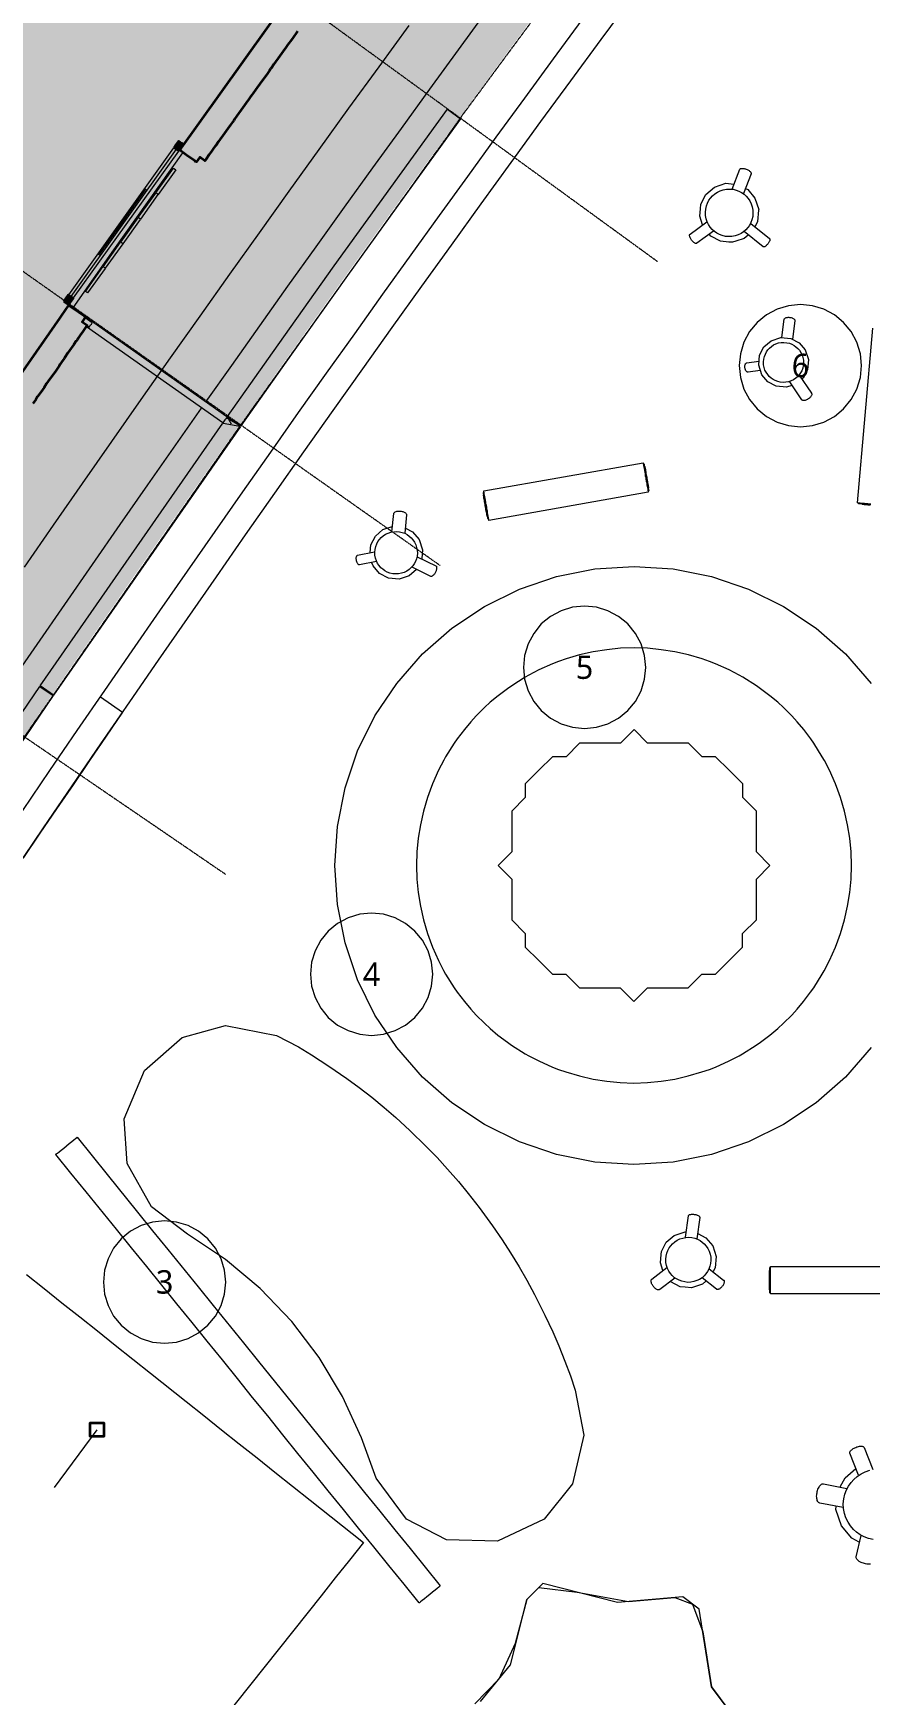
# Model space of a CAD drawing. Header units: millimetres. Extents: x -100577 to 287200, y -212120 to 238461.
# Drawn here: x 53073 to 59227, y 3505 to 15725 of the extents above; entities that cross this region are included whole.
import ezdxf

# ---------------------------------------------------------------- set-up
doc = ezdxf.new("R2010")
doc.units = ezdxf.units.MM
doc.linetypes.add('DASHDOT', pattern=[3.556, 2.54, -0.508, 0, -0.508])
doc.linetypes.add('PHANTOM', pattern=[6.35, 3.175, -0.635, 0.635, -0.635, 0.635, -0.635])
for name, color, linetype, lineweight in [('01_切断（構造・壁）', 7, 'Continuous', 35), ('03_切断（ガラス）', 5, 'Continuous', 13), ('04_切断（機械室などの塊）', 7, 'Continuous', 35), ('06_部屋の色', 8, 'Continuous', 0), ('10_見えがかり', 7, 'Continuous', 13), ('11_見えがかり（家具）', 8, 'Continuous', 9), ('20_上部（屋根の外形・梁）', 8, 'PHANTOM', 9), ('30_敷地・外構', 8, 'Continuous', 9), ('40_通り芯', 1, 'DASHDOT', 9), ('41_通り芯の符号', 1, 'Continuous', 13), ('50_寸法', 3, 'Continuous', 9)]:
    doc.layers.add(name, color=color, linetype=linetype, lineweight=lineweight)
doc.styles.add('JP', font='NotoSansCJKjp-Regular.otf')

msp = doc.modelspace()

# ---------------------------------------------------------------- hatches: boundary and pattern name
at = {"layer": '01_切断（構造・壁）'}
for points in [[(55077, 15926), (55077, 15926), (55077, 15926), (55077, 15926), (55089, 15917), (55089, 15917), (55089, 15917), (55064, 15882), (55086, 15865), (55101, 15855), (55101, 15855), (55101, 15855), (55094, 15846), (55067, 15809), (55048, 15782), (55033, 15760), (55033, 15760), (55026, 15751), (55024, 15748), (55019, 15741), (55018, 15740), (54980, 15687), (54963, 15663), (54956, 15654), (54947, 15641), (54947, 15641), (54932, 15619), (54912, 15592), (54888, 15559), (54844, 15497), (54825, 15471), (54820, 15464), (54811, 15451), (54811, 15451), (54796, 15429), (54776, 15402), (54752, 15369), (54708, 15308), (54692, 15285), (54684, 15274), (54675, 15261), (54675, 15261), (54660, 15240), (54640, 15213), (54616, 15179), (54572, 15118), (54555, 15093), (54548, 15084), (54539, 15071), (54539, 15071), (54524, 15050), (54504, 15023), (54480, 14989), (54436, 14928), (54418, 14902), (54412, 14894), (54403, 14882), (54403, 14882), (54388, 14860), (54368, 14833), (54345, 14799), (54335, 14787), (54299, 14813), (54274, 14778), (54267, 14782), (54263, 14785), (54261, 14786), (54261, 14786), (54261, 14786), (54261, 14786), (54202, 14829), (54152, 14865), (54604, 15496), (54831, 15814), (54901, 15911), (54967, 16004), (55012, 15972), (55037, 15954), (55077, 15926), (55077, 15926)], [(54109, 14883), (54122, 14901), (54144, 14932), (54165, 14917), (54177, 14909), (54155, 14878), (54142, 14860), (54121, 14874)], [(53454, 13642), (53458, 13639), (53458, 13639), (53458, 13639), (53434, 13603), (53471, 13578), (53464, 13568), (53438, 13531), (53419, 13504), (53404, 13482), (53404, 13482), (53398, 13472), (53391, 13463), (53391, 13463), (53390, 13462), (53372, 13435), (53360, 13418), (53353, 13408), (53329, 13374), (53305, 13339), (53303, 13336), (53286, 13312), (53271, 13290), (53271, 13290), (53263, 13278), (53254, 13265), (53254, 13265), (53239, 13243), (53220, 13216), (53196, 13182), (53172, 13148), (53153, 13120), (53130, 13086), (53106, 13052), (53092, 13032), (53087, 13024), (53071, 13002), (53071, 13002), (53063, 12991), (53054, 12978), (53054, 12978), (53039, 12956), (53020, 12928), (52997, 12895), (52973, 12860), (52970, 12857), (52954, 12833), (52938, 12811), (52938, 12811), (52930, 12799), (52921, 12786), (52921, 12786), (52906, 12764), (52887, 12737), (52872, 12715), (52872, 12715), (52870, 12712), (52864, 12703), (52839, 12668), (52820, 12641), (52797, 12607), (52773, 12572), (52758, 12550), (52754, 12545), (52739, 12523), (52739, 12523), (52730, 12511), (52722, 12498), (52722, 12498), (52722, 12498), (52685, 12524), (52660, 12488), (52653, 12493), (52648, 12497), (52648, 12497), (52648, 12497), (52648, 12497), (52587, 12539), (52537, 12574), (52980, 13212), (53271, 13632), (53281, 13646), (53336, 13725), (53336, 13725), (53336, 13725), (53346, 13718), (53406, 13676), (53446, 13648)], [(53299, 13752), (53312, 13770), (53334, 13800), (53355, 13786), (53367, 13777), (53345, 13746), (53332, 13728), (53311, 13743)]]:
    msp.add_hatch(color=7, dxfattribs=at).paths.add_polyline_path(points)
at = {"layer": '06_部屋の色', "true_color": 0xd8ccb8}
msp.add_hatch(color=8, dxfattribs=at).paths.add_polyline_path([(53146, 13394), (53666, 14132), (54190, 14867), (54717, 15599), (55247, 16329), (55781, 17057), (56319, 17782), (56860, 18504), (57404, 19224), (57952, 19941), (58503, 20656), (59057, 21368), (59615, 22078), (60176, 22785), (60740, 23489), (61308, 24190), (61879, 24889), (62453, 25585), (63031, 26279), (63612, 26970), (64196, 27658), (64783, 28343), (65374, 29025), (65968, 29705), (66565, 30382), (67165, 31056), (67768, 31727), (68374, 32395), (68984, 33061), (69597, 33723), (70213, 34383), (70832, 35040), (71454, 35694), (72079, 36345), (72707, 36993), (73338, 37638), (73972, 38280), (74610, 38919), (75250, 39555), (75893, 40188), (76540, 40818), (77189, 41444), (77841, 42068), (78496, 42689), (79154, 43307), (79815, 43921), (80479, 44533), (81145, 45141), (82154, 44030), (81492, 43427), (80834, 42820), (80178, 42211), (79525, 41598), (78875, 40982), (78228, 40363), (77584, 39741), (76943, 39116), (76305, 38488), (75669, 37857), (75037, 37223), (74408, 36586), (73782, 35946), (73158, 35303), (72538, 34657), (71921, 34008), (71307, 33357), (70696, 32702), (70088, 32045), (69483, 31385), (68881, 30722), (68283, 30056), (67687, 29387), (67095, 28715), (66506, 28041), (65920, 27364), (65337, 26684), (64758, 26001), (64181, 25316), (63608, 24628), (63038, 23937), (62472, 23244), (61909, 22548), (61349, 21849), (60792, 21148), (60239, 20444), (59689, 19738), (59142, 19028), (58598, 18317), (58058, 17602), (57522, 16886), (56989, 16166), (56459, 15445), (55932, 14720), (55409, 13993), (54890, 13264), (54373, 12533), (53861, 11798), (53352, 11062), (52846, 10323), (52343, 9582), (51845, 8838), (51349, 8092), (50858, 7344), (50369, 6593), (49885, 5840), (49404, 5085), (48926, 4328), (48452, 3568), (47178, 4359), (47655, 5125), (48137, 5888), (48622, 6649), (49110, 7408), (49602, 8165), (50098, 8919), (50597, 9671), (51100, 10420), (51606, 11167), (52116, 11912), (52629, 12654)])
at = {"layer": '06_部屋の色', "true_color": 0xe9dfcf}
for points in [[(53364, 13705), (53335, 13726), (42167, 21598), (43915, 24040), (54967, 16005), (54151, 14865), (54180, 14845)], [(52565, 12554), (51766, 11403), (40455, 19131), (42167, 21598), (53335, 13726), (52536, 12574)], [(53364, 13705), (53335, 13726), (52138, 14570), (53782, 16866), (54967, 16005), (54151, 14865), (54180, 14845)], [(52565, 12554), (51766, 11403), (50528, 12249), (52138, 14570), (53335, 13726), (52536, 12574)]]:
    msp.add_hatch(color=8, dxfattribs=at).paths.add_polyline_path(points)

# ---------------------------------------------------------------- linework, layer by layer
at = {"layer": '01_切断（構造・壁）'}
for points in [[(55018, 15740), (54980, 15687), (54963, 15663), (54956, 15654), (54947, 15641), (54947, 15641), (54932, 15619), (54912, 15592), (54888, 15559), (54844, 15497), (54825, 15471), (54820, 15464), (54811, 15451), (54811, 15451), (54796, 15429), (54776, 15402), (54752, 15369), (54708, 15308), (54692, 15285), (54684, 15274), (54675, 15261), (54675, 15261), (54660, 15240), (54640, 15213), (54616, 15179), (54572, 15118), (54555, 15093), (54548, 15084), (54539, 15071), (54539, 15071), (54524, 15050), (54504, 15023), (54480, 14989), (54436, 14928), (54418, 14902), (54412, 14894), (54403, 14882), (54403, 14882), (54388, 14860), (54368, 14833), (54345, 14799), (54335, 14787), (54299, 14813), (54274, 14778), (54267, 14782), (54263, 14785), (54261, 14786), (54261, 14786), (54261, 14786), (54261, 14786), (54202, 14829), (54152, 14865), (54604, 15496), (54831, 15814)], [(54109, 14883), (54122, 14901), (54144, 14932), (54165, 14917), (54177, 14909), (54155, 14878), (54142, 14860), (54121, 14874), (54109, 14883)], [(52980, 13212), (53271, 13632), (53281, 13646), (53336, 13725), (53336, 13725), (53336, 13725), (53346, 13718), (53406, 13676), (53446, 13648), (53454, 13642)], [(53299, 13752), (53312, 13770), (53334, 13800), (53355, 13786), (53367, 13777), (53345, 13746), (53332, 13728), (53311, 13743), (53299, 13752)], [(53454, 13642), (53458, 13639), (53458, 13639), (53458, 13639), (53434, 13603), (53471, 13578), (53464, 13568), (53438, 13531), (53419, 13504), (53404, 13482), (53404, 13482), (53398, 13472), (53391, 13463), (53391, 13463), (53390, 13462), (53372, 13435), (53360, 13418), (53353, 13408), (53329, 13374), (53305, 13339), (53303, 13336), (53286, 13312), (53271, 13290), (53271, 13290), (53263, 13278), (53254, 13265), (53254, 13265), (53239, 13243), (53220, 13216), (53196, 13182), (53172, 13148), (53153, 13120), (53130, 13086), (53106, 13052), (53092, 13032), (53087, 13024), (53071, 13002)]]:
    msp.add_lwpolyline(points, dxfattribs=at)
at = {"layer": '03_切断（ガラス）'}
for points in [[(54125, 14871), (53351, 13789)], [(53556, 14092), (53730, 14336), (53903, 14581)]]:
    msp.add_lwpolyline(points, dxfattribs=at)
at = {"layer": '04_切断（機械室などの塊）'}
msp.add_lwpolyline([(53592, 5503), (53592, 5496), (53592, 5495), (53592, 5488), (53592, 5486), (53592, 5479), (53592, 5478), (53592, 5471), (53592, 5470), (53592, 5463), (53592, 5461), (53592, 5454), (53592, 5453), (53592, 5446), (53592, 5445), (53592, 5438), (53592, 5436), (53592, 5429), (53592, 5428), (53592, 5421), (53592, 5420), (53592, 5413), (53592, 5411), (53592, 5404), (53591, 5404), (53584, 5404), (53583, 5404), (53576, 5404), (53574, 5404), (53567, 5404), (53566, 5404), (53559, 5404), (53558, 5404), (53551, 5404), (53549, 5404), (53542, 5404), (53541, 5404), (53534, 5404), (53533, 5404), (53526, 5404), (53524, 5404), (53517, 5404), (53516, 5404), (53509, 5404), (53508, 5404), (53501, 5404), (53499, 5404), (53492, 5404), (53492, 5405), (53492, 5413), (53492, 5414), (53492, 5421), (53492, 5422), (53492, 5429), (53492, 5430), (53492, 5438), (53492, 5439), (53492, 5446), (53492, 5447), (53492, 5454), (53492, 5455), (53492, 5463), (53492, 5464), (53492, 5471), (53492, 5472), (53492, 5479), (53492, 5480), (53492, 5488), (53492, 5489), (53492, 5496), (53492, 5497), (53492, 5504), (53493, 5504), (53501, 5504), (53502, 5504), (53509, 5504), (53510, 5504), (53517, 5504), (53518, 5504), (53526, 5504), (53527, 5504), (53534, 5504), (53535, 5504), (53542, 5504), (53543, 5504), (53551, 5504), (53552, 5504), (53559, 5504), (53560, 5504), (53567, 5504), (53568, 5504), (53576, 5504), (53577, 5504), (53584, 5504), (53585, 5504), (53592, 5504), (53592, 5503)], dxfattribs=at)
at = {"layer": '10_見えがかり'}
for points in [[(54346, 13016), (54534, 13281), (54740, 13573), (54947, 13864), (55155, 14155), (55363, 14445), (55572, 14735), (55782, 15024), (55992, 15313), (56202, 15602), (56413, 15891), (56625, 16179), (56837, 16466)], [(57108, 15823), (56897, 15536), (56687, 15248), (56477, 14961), (56268, 14672), (56059, 14384), (55851, 14095), (55643, 13805), (55436, 13515), (55229, 13225), (55023, 12935), (54818, 12644), (54613, 12352), (54409, 12061), (54205, 11769), (54002, 11476), (53799, 11183), (53597, 10890), (53395, 10596), (53194, 10302), (52994, 10008)], [(53335, 13802), (54108, 14881)], [(53366, 13706), (53666, 14132), (54175, 14846)], [(54141, 14858), (53368, 13779)], [(53976, 14551), (54106, 14732), (54122, 14720), (53992, 14539), (53976, 14551)], [(58214, 14579), (58271, 14724), (58272, 14726), (58274, 14727), (58276, 14729)], [(58276, 14729), (58280, 14730), (58284, 14731), (58288, 14731), (58293, 14731), (58298, 14731), (58304, 14730), (58309, 14728), (58314, 14727), (58319, 14725), (58324, 14723), (58329, 14720), (58334, 14718), (58339, 14715), (58343, 14711), (58347, 14708), (58350, 14705), (58352, 14702), (58353, 14698), (58354, 14696), (58354, 14693), (58354, 14691), (58297, 14547)], [(53846, 14370), (53975, 14549)], [(58044, 14496), (58056, 14513), (58070, 14529), (58087, 14543), (58106, 14556), (58127, 14566), (58149, 14573), (58173, 14578), (58197, 14579), (58221, 14577), (58244, 14571), (58265, 14563), (58284, 14553), (58302, 14541), (58317, 14527), (58332, 14510), (58345, 14491), (58355, 14470), (58362, 14447), (58367, 14424), (58368, 14400), (58366, 14376), (58360, 14353), (58352, 14332), (58342, 14312), (58330, 14295), (58316, 14279), (58299, 14265), (58280, 14252), (58259, 14242), (58236, 14234), (58213, 14230), (58189, 14229), (58165, 14231), (58142, 14237), (58121, 14245), (58101, 14255), (58084, 14267), (58068, 14281), (58054, 14298), (58041, 14317), (58031, 14338), (58023, 14360), (58019, 14384), (58018, 14408), (58020, 14432), (58025, 14455), (58033, 14476), (58044, 14496)], [(58022, 14540), (58084, 14593), (58168, 14621), (58226, 14616)], [(58313, 14583), (58329, 14575), (58382, 14513), (58410, 14429), (58409, 14424), (58402, 14340), (58383, 14304)], [(53991, 14538), (53862, 14358), (53846, 14370)], [(57996, 14316), (57976, 14379), (57981, 14434), (57984, 14467), (58022, 14540)], [(53717, 14188), (53845, 14368)], [(53861, 14356), (53733, 14177), (53717, 14188)], [(57904, 14246), (57906, 14248), (58029, 14337)], [(58351, 14326), (58490, 14214), (58492, 14213), (58492, 14211), (58493, 14209), (58493, 14206), (58492, 14203), (58491, 14199), (58490, 14195), (58488, 14191), (58485, 14187), (58483, 14183), (58480, 14179), (58477, 14175), (58474, 14172), (58471, 14168), (58468, 14165), (58464, 14162), (58460, 14159), (58457, 14157), (58454, 14155), (58450, 14154), (58448, 14153), (58445, 14153), (58444, 14153), (58442, 14154), (58303, 14266)], [(53587, 14007), (53715, 14187)], [(58078, 14269), (57955, 14180), (57953, 14179), (57950, 14179), (57948, 14179), (57945, 14179), (57941, 14181), (57937, 14183), (57934, 14185), (57930, 14188), (57926, 14192), (57922, 14196), (57919, 14200), (57916, 14204), (57913, 14208), (57910, 14212), (57908, 14217), (57906, 14222), (57904, 14226), (57903, 14231), (57902, 14235), (57902, 14239), (57902, 14242), (57903, 14244), (57904, 14246)], [(58332, 14240), (58302, 14215), (58242, 14195), (58218, 14187), (58190, 14189), (58129, 14195), (58057, 14233), (58047, 14244)], [(53732, 14175), (53603, 13996), (53587, 14007)], [(53457, 13826), (53586, 14006)], [(53602, 13994), (53473, 13815), (53457, 13826)], [(58579, 13488), (58598, 13621), (58599, 13624), (58600, 13626), (58602, 13628), (58604, 13630), (58608, 13632), (58612, 13633), (58616, 13634), (58621, 13635), (58626, 13636), (58631, 13636), (58636, 13635), (58640, 13635), (58645, 13634), (58650, 13633), (58655, 13631), (58659, 13630), (58664, 13627), (58668, 13625), (58671, 13623), (58673, 13620), (58675, 13617), (58677, 13615), (58677, 13612), (58677, 13610), (58658, 13476)], [(58654, 13134), (58614, 13121), (58539, 13128), (58478, 13160), (58433, 13212), (58410, 13283), (58417, 13357), (58449, 13418), (58501, 13463)], [(58467, 13381), (58478, 13396), (58489, 13409), (58503, 13421), (58519, 13432), (58537, 13440), (58556, 13447), (58576, 13450), (58596, 13451), (58616, 13449), (58636, 13445), (58653, 13438), (58670, 13429), (58684, 13419), (58698, 13407), (58710, 13393), (58720, 13377), (58729, 13360), (58735, 13341), (58739, 13321), (58740, 13300), (58738, 13280), (58734, 13261), (58727, 13243), (58718, 13227), (58708, 13212), (58696, 13199), (58682, 13187), (58666, 13176), (58648, 13168), (58629, 13161), (58609, 13158), (58589, 13157), (58569, 13159), (58550, 13163), (58532, 13170), (58516, 13179), (58501, 13189), (58488, 13201), (58476, 13215), (58465, 13231), (58456, 13248), (58450, 13267), (58446, 13287), (58446, 13308), (58447, 13328), (58452, 13347), (58459, 13365), (58467, 13381)], [(58501, 13463), (58572, 13487), (58646, 13480), (58646, 13480), (58707, 13448), (58752, 13396), (58752, 13396), (58776, 13325), (58769, 13250), (58737, 13189), (58729, 13183)], [(59236, 12261), (59224, 12262), (59212, 12263), (59200, 12264), (59188, 12265), (59176, 12266), (59166, 12267), (59157, 12268), (59150, 12269), (59144, 12269), (59140, 12270), (59138, 12270), (59137, 12270), (59249, 13555)], [(58312, 13251), (58311, 13255), (58310, 13260), (58309, 13264), (58308, 13268), (58308, 13272), (58308, 13276), (58309, 13281), (58310, 13285), (58311, 13289), (58312, 13292), (58314, 13295), (58316, 13297), (58318, 13299), (58320, 13300), (58323, 13300), (58411, 13313)], [(58420, 13245), (58332, 13232), (58330, 13232), (58328, 13233), (58325, 13234), (58323, 13235), (58320, 13238), (58318, 13240), (58316, 13244), (58314, 13247), (58312, 13251)], [(58708, 13210), (58798, 13077), (58799, 13075), (58800, 13072), (58800, 13069), (58800, 13065), (58798, 13061), (58796, 13057), (58794, 13053), (58791, 13049), (58787, 13045), (58783, 13041), (58779, 13038), (58775, 13035), (58771, 13032), (58766, 13030), (58761, 13028), (58756, 13026), (58751, 13024), (58747, 13023), (58742, 13023), (58738, 13023), (58735, 13024), (58732, 13026), (58729, 13027), (58728, 13029), (58638, 13162)], [(49659, 5694), (49904, 6411), (50128, 6772), (50322, 7072), (50517, 7372), (50713, 7671), (50909, 7969), (51105, 8268), (51303, 8566), (51500, 8863), (51699, 9160), (51898, 9457), (52097, 9754), (52297, 10050), (52498, 10345), (52699, 10641), (52900, 10936), (53103, 11230), (53305, 11524), (53509, 11818), (53713, 12111), (53917, 12404), (54122, 12697), (54312, 12967)], [(56389, 12351), (56388, 12356), (56388, 12358), (56388, 12359), (57560, 12566), (57560, 12565), (57560, 12562), (57561, 12558), (57562, 12552), (57563, 12544), (57565, 12534), (57567, 12523), (57569, 12510), (57572, 12497), (57574, 12484), (57576, 12470), (57579, 12457), (57581, 12444), (57583, 12431), (57586, 12417), (57588, 12404), (57590, 12392), (57592, 12381), (57594, 12371), (57595, 12363), (57596, 12357), (57597, 12352), (57598, 12350), (57598, 12349), (56426, 12142), (56426, 12143), (56425, 12146), (56424, 12150), (56423, 12156), (56422, 12164), (56420, 12174), (56418, 12185), (56416, 12198), (56414, 12211), (56411, 12224), (56409, 12238), (56407, 12251), (56404, 12264), (56402, 12277), (56400, 12291), (56397, 12304), (56395, 12316), (56393, 12327), (56391, 12337), (56390, 12345), (56389, 12351)], [(57563, 12557), (57566, 12558), (57566, 12557), (57567, 12555), (57567, 12551), (57568, 12545), (57570, 12538), (57571, 12529), (57573, 12518), (57575, 12507), (57577, 12495), (57579, 12483), (57581, 12470), (57584, 12458), (57586, 12446), (57588, 12434), (57590, 12422), (57592, 12409), (57594, 12398), (57596, 12388), (57598, 12379), (57599, 12371), (57600, 12366), (57601, 12362), (57601, 12359), (57601, 12359), (57598, 12358)], [(57571, 12539), (57572, 12539), (57573, 12537), (57573, 12534), (57574, 12529), (57575, 12523), (57577, 12516), (57578, 12507), (57580, 12498), (57581, 12488), (57583, 12478), (57585, 12468), (57587, 12459), (57588, 12449), (57590, 12439), (57592, 12429), (57593, 12419), (57595, 12410), (57597, 12402), (57598, 12394), (57599, 12388), (57600, 12384), (57600, 12381), (57601, 12379), (57600, 12379)], [(56385, 12343), (56385, 12347), (56384, 12349), (56384, 12350), (56387, 12350)], [(56422, 12151), (56419, 12150), (56419, 12151), (56419, 12153), (56418, 12157), (56417, 12163), (56416, 12170), (56414, 12179), (56412, 12190), (56410, 12201), (56408, 12213), (56406, 12226), (56404, 12238), (56402, 12250), (56400, 12262), (56397, 12274), (56395, 12287), (56393, 12299), (56391, 12310), (56389, 12320), (56388, 12329), (56386, 12337), (56385, 12343)], [(56387, 12318), (56386, 12322), (56385, 12325), (56385, 12327), (56386, 12327)], [(56414, 12172), (56413, 12172), (56413, 12172), (56412, 12174), (56412, 12177), (56411, 12181), (56410, 12187), (56409, 12194), (56407, 12202), (56406, 12211), (56404, 12221), (56402, 12230), (56400, 12240), (56399, 12249), (56397, 12259), (56395, 12268), (56394, 12278), (56392, 12288), (56391, 12297), (56389, 12305), (56388, 12312), (56387, 12318)], [(59236, 12256), (59225, 12257), (59214, 12258), (59202, 12259), (59191, 12260), (59181, 12261), (59171, 12262), (59163, 12263), (59156, 12263), (59151, 12264), (59147, 12264), (59145, 12264), (59144, 12264), (59145, 12267)], [(59228, 12254), (59220, 12255), (59212, 12255), (59204, 12256), (59196, 12257), (59189, 12257), (59183, 12258), (59178, 12258), (59175, 12259), (59172, 12259), (59171, 12259), (59171, 12259), (59171, 12260)], [(55712, 12059), (55727, 12193), (55727, 12196), (55729, 12198), (55731, 12201), (55734, 12203), (55737, 12205), (55742, 12207), (55747, 12209), (55753, 12210), (55758, 12210), (55764, 12211), (55770, 12210), (55776, 12210), (55781, 12209), (55787, 12208), (55793, 12207), (55798, 12205), (55803, 12202), (55808, 12200), (55812, 12197), (55815, 12194), (55818, 12191), (55819, 12188), (55820, 12186), (55820, 12183), (55806, 12049)], [(55556, 11961), (55590, 12026), (55645, 12074), (55714, 12096)], [(55609, 11986), (55620, 12001), (55633, 12015), (55648, 12028), (55665, 12040), (55684, 12049), (55704, 12056), (55725, 12059), (55746, 12060), (55768, 12058), (55788, 12054), (55807, 12047), (55825, 12037), (55840, 12026), (55854, 12014), (55867, 11999), (55878, 11982), (55887, 11963), (55894, 11943), (55898, 11922), (55899, 11900), (55897, 11879), (55892, 11859), (55885, 11840), (55876, 11822), (55865, 11807), (55852, 11793), (55838, 11780), (55821, 11769), (55802, 11759), (55782, 11753), (55760, 11749), (55739, 11748), (55718, 11750), (55697, 11754), (55678, 11762), (55661, 11771), (55645, 11782), (55631, 11794), (55618, 11809), (55607, 11826), (55598, 11845), (55591, 11865), (55587, 11886), (55586, 11908), (55588, 11929), (55593, 11950), (55600, 11969), (55609, 11986)], [(55811, 12085), (55864, 12057), (55912, 12002), (55937, 11926), (55931, 11861)], [(55455, 11835), (55453, 11839), (55452, 11843), (55451, 11848), (55451, 11852), (55450, 11856), (55450, 11861), (55450, 11865), (55450, 11870), (55451, 11874), (55452, 11877), (55453, 11880), (55454, 11882), (55456, 11884), (55458, 11885), (55459, 11886), (55585, 11910)], [(55551, 11906), (55556, 11961)], [(55898, 11875), (56035, 11808), (56037, 11806), (56039, 11805), (56040, 11802), (56041, 11799), (56041, 11795), (56041, 11791), (56041, 11786), (56040, 11781), (56038, 11776), (56037, 11771), (56035, 11766), (56032, 11761), (56030, 11757), (56027, 11752), (56024, 11747), (56021, 11743), (56018, 11739), (56014, 11736), (56011, 11733), (56008, 11731), (56004, 11730), (56002, 11730), (55999, 11730), (55997, 11730), (55860, 11798)], [(55598, 11839), (55473, 11815), (55471, 11815), (55469, 11815), (55467, 11816), (55465, 11818), (55463, 11820), (55461, 11823), (55459, 11827), (55457, 11831), (55455, 11835)], [(55893, 11780), (55840, 11735), (55765, 11710), (55686, 11717), (55621, 11751), (55573, 11807), (55565, 11831)], [(53943, 7093), (53765, 7411), (53743, 7741), (53891, 8097), (54170, 8339), (54489, 8426), (54862, 8354), (55025, 8269), (55121, 8211), (55249, 8128), (55380, 8037), (55470, 7971), (55563, 7899), (55655, 7823), (55740, 7750), (55844, 7655), (55965, 7536), (56044, 7455), (56122, 7370), (56201, 7279), (56273, 7192), (56353, 7089), (56453, 6953), (56523, 6850), (56585, 6755), (56648, 6652), (56705, 6553), (56762, 6448), (56838, 6297), (56895, 6174), (56939, 6071), (56984, 5959), (57025, 5851), (57061, 5745), (57123, 5413), (57040, 5055), (56833, 4797), (56488, 4635), (56114, 4644), (55820, 4796), (55595, 5097), (55487, 5394), (55349, 5698), (55177, 5985), (54975, 6251), (54744, 6493), (54488, 6707), (54209, 6892), (53943, 7093)], [(53243, 7482), (53251, 7488), (53263, 7498), (53279, 7511), (53298, 7526), (53318, 7542), (53338, 7559), (53357, 7574), (53373, 7587), (53385, 7597), (53393, 7603), (53396, 7605), (53507, 7468), (53618, 7330), (53841, 7055), (53952, 6918), (54064, 6780), (54286, 6505), (54397, 6368), (54620, 6093), (54731, 5955), (55065, 5543), (55177, 5405), (55288, 5268), (55399, 5130), (55511, 4993), (55622, 4855), (55733, 4718), (55845, 4581), (55956, 4443), (56067, 4306), (56065, 4303), (56057, 4297), (56045, 4287), (56029, 4274), (56010, 4259), (55990, 4243), (55970, 4226), (55951, 4211), (55935, 4198), (55922, 4188), (55915, 4182), (55912, 4180), (55801, 4317), (55689, 4455), (55578, 4592), (55467, 4730), (55355, 4867), (55244, 5005), (55133, 5142), (55021, 5280), (54910, 5417), (54799, 5555), (54687, 5692), (54576, 5830), (54465, 5967), (54353, 6105), (54242, 6242), (54131, 6380), (54019, 6517), (53908, 6655), (53797, 6792), (53685, 6929), (53463, 7204), (53351, 7342), (53240, 7479), (53243, 7482)], [(57872, 6870), (57893, 7026), (57893, 7028), (57894, 7030), (57896, 7032), (57899, 7034), (57902, 7036), (57906, 7037), (57911, 7038), (57916, 7039), (57921, 7039), (57926, 7039), (57931, 7039), (57936, 7038), (57941, 7038), (57947, 7036), (57952, 7035), (57957, 7033), (57961, 7031), (57965, 7029), (57969, 7027), (57972, 7024), (57974, 7022), (57975, 7020), (57976, 7017), (57976, 7015), (57955, 6859)], [(57694, 6764), (57694, 6764), (57730, 6833), (57789, 6883), (57869, 6910), (57875, 6909)], [(57751, 6791), (57763, 6807), (57776, 6822), (57792, 6836), (57810, 6848), (57830, 6857), (57851, 6864), (57874, 6869), (57896, 6870), (57919, 6867), (57941, 6862), (57961, 6855), (57979, 6845), (57995, 6834), (58010, 6820), (58024, 6805), (58036, 6787), (58046, 6767), (58053, 6745), (58057, 6723), (58058, 6700), (58056, 6677), (58051, 6656), (58043, 6636), (58033, 6617), (58022, 6601), (58009, 6586), (57993, 6572), (57975, 6560), (57955, 6551), (57934, 6544), (57911, 6539), (57888, 6538), (57866, 6541), (57844, 6546), (57824, 6553), (57806, 6563), (57789, 6574), (57774, 6588), (57761, 6603), (57749, 6621), (57739, 6641), (57732, 6663), (57728, 6685), (57727, 6708), (57729, 6731), (57734, 6752), (57742, 6772), (57751, 6791)], [(57962, 6897), (58021, 6866), (58072, 6807), (58098, 6727), (58090, 6644), (58076, 6617)], [(57705, 6625), (57687, 6681), (57687, 6681), (57692, 6742), (57694, 6764), (57694, 6764)], [(57793, 6569), (57682, 6485), (57679, 6484), (57676, 6483), (57673, 6483), (57669, 6483), (57665, 6484), (57660, 6486), (57655, 6489), (57651, 6492), (57646, 6496), (57642, 6500), (57638, 6505), (57634, 6509), (57631, 6514), (57628, 6519), (57625, 6524), (57622, 6530), (57621, 6535), (57619, 6541), (57619, 6546), (57618, 6550), (57619, 6554), (57620, 6557), (57622, 6560), (57624, 6562), (57735, 6646)], [(58046, 6638), (58152, 6555), (58154, 6553), (58155, 6551), (58156, 6548), (58157, 6545), (58156, 6541), (58156, 6536), (58154, 6532), (58153, 6527), (58150, 6522), (58148, 6518), (58145, 6513), (58142, 6509), (58138, 6505), (58135, 6501), (58131, 6497), (58127, 6494), (58123, 6491), (58118, 6489), (58114, 6487), (58111, 6486), (58107, 6485), (58104, 6486), (58102, 6486), (58100, 6488), (57994, 6570)], [(58489, 6617), (58489, 6621), (58489, 6624), (58489, 6625), (58489, 6625), (58490, 6625)], [(58490, 6482), (58489, 6482), (58489, 6482), (58489, 6484), (58489, 6487), (58489, 6491), (58489, 6496), (58489, 6503), (58489, 6510), (58489, 6519), (58489, 6527), (58489, 6536), (58489, 6545), (58489, 6554), (58489, 6563), (58489, 6572), (58489, 6580), (58489, 6589), (58489, 6597), (58489, 6605), (58489, 6611), (58489, 6617)], [(58492, 6554), (58492, 6565), (58492, 6576), (58492, 6588), (58492, 6599), (58492, 6609), (58492, 6619), (58492, 6627), (58492, 6634), (58492, 6639), (58492, 6643), (58492, 6645), (58492, 6646), (58495, 6646)], [(58497, 6641), (58497, 6647), (58497, 6651), (58497, 6653), (58497, 6654), (59687, 6654)], [(59687, 6454), (58497, 6454), (58497, 6455), (58497, 6457), (58497, 6461), (58497, 6467), (58497, 6474), (58497, 6483), (58497, 6494), (58497, 6505), (58497, 6517), (58497, 6530), (58497, 6542), (58497, 6554), (58497, 6566), (58497, 6578), (58497, 6591), (58497, 6603), (58497, 6614), (58497, 6625), (58497, 6634), (58497, 6641)], [(53024, 6596), (53155, 6492), (53285, 6388), (53416, 6284), (53546, 6181), (53676, 6077), (53807, 5973), (53937, 5869), (54198, 5662), (54329, 5558), (54459, 5454), (54589, 5351), (54720, 5247), (54850, 5143), (54981, 5039), (55111, 4936), (55502, 4624), (55399, 4494), (55295, 4364), (55191, 4233), (53324, 1885)], [(58021, 6546), (57996, 6525), (57922, 6500), (57916, 6498), (57868, 6503), (57832, 6506), (57764, 6542), (57762, 6543)], [(58495, 6462), (58492, 6462), (58492, 6463), (58492, 6465), (58492, 6468), (58492, 6474), (58492, 6481), (58492, 6489), (58492, 6498), (58492, 6509), (58492, 6520), (58492, 6531), (58492, 6543), (58492, 6554)], [(59145, 5120), (59081, 5282), (59080, 5285), (59080, 5288), (59081, 5291), (59083, 5295), (59086, 5299)], [(59086, 5299), (59090, 5303), (59095, 5307), (59100, 5311), (59106, 5315), (59112, 5318), (59118, 5322), (59125, 5324), (59131, 5327), (59138, 5329), (59144, 5330), (59151, 5332), (59158, 5332), (59164, 5333), (59170, 5332), (59175, 5331), (59179, 5330), (59182, 5328), (59184, 5326), (59185, 5323), (59250, 5162)], [(59009, 5033), (59045, 5101), (59124, 5169)], [(59071, 5040), (59089, 5066), (59110, 5089), (59134, 5111), (59163, 5129), (59194, 5145), (59228, 5156)], [(58838, 4948), (58837, 4956), (58836, 4965), (58837, 4974), (58838, 4983), (58839, 4991), (58841, 5000), (58843, 5008), (58846, 5017), (58850, 5025), (58854, 5032), (58858, 5039), (58863, 5045), (58868, 5049), (58873, 5053), (58877, 5055), (58882, 5055), (58886, 5055), (59059, 5022)], [(59251, 4647), (59217, 4655), (59185, 4667), (59156, 4682), (59130, 4700), (59107, 4721), (59086, 4746), (59067, 4774), (59052, 4806), (59040, 4839), (59034, 4874), (59032, 4910), (59036, 4946), (59044, 4979), (59055, 5011), (59071, 5040)], [(59032, 4881), (58859, 4915), (58855, 4916), (58851, 4918), (58847, 4922), (58844, 4927), (58841, 4933), (58839, 4940), (58838, 4948)], [(59150, 4628), (59095, 4656), (59018, 4746), (58978, 4868), (58978, 4868), (58980, 4889)], [(59232, 4466), (59223, 4466), (59214, 4466), (59205, 4466), (59196, 4468), (59188, 4469), (59180, 4472), (59171, 4474), (59163, 4478), (59155, 4482), (59148, 4486), (59141, 4491), (59136, 4496), (59132, 4501), (59129, 4506), (59127, 4511), (59126, 4516), (59127, 4520), (59164, 4676)], [(56321, 3437), (56500, 3623), (56622, 3884), (56707, 4209), (56792, 4294), (57074, 4260), (57452, 4191), (57792, 4219), (57922, 4171), (57998, 3968), (58062, 3564), (58246, 3316)]]:
    msp.add_lwpolyline(points, dxfattribs=at)
at = {"layer": '11_見えがかり（家具）'}
for points in [[(54502, 12906), (54875, 13434), (55288, 14013), (55703, 14591), (56120, 15166)], [(56120, 15166), (56217, 15096), (55800, 14520), (55386, 13943), (54973, 13365), (54600, 12837)], [(53470, 13573), (53485, 13563), (53490, 13571), (53495, 13579), (53501, 13586), (53506, 13594), (53456, 13632)], [(53460, 13638), (54599, 12835), (54495, 12897), (54490, 12889), (54484, 12882), (54474, 12866), (54469, 12859), (53465, 13566)], [(54597, 12833), (53223, 10857), (53124, 10925), (54468, 12857)], [(54471, 12858), (54593, 12836)], [(54532, 12849), (54512, 12884)], [(52604, 10163), (53121, 10921), (53220, 10853), (52703, 10095), (52604, 10163)], [(53568, 10844), (53731, 10732), (53609, 10554), (53488, 10376), (53366, 10198), (53244, 10020), (53123, 9842), (53002, 9663), (52838, 9774)]]:
    msp.add_lwpolyline(points, dxfattribs=at)
at = {"layer": '20_上部（屋根の外形・梁）'}
msp.add_lwpolyline([(59548, 19548), (57865, 17336), (57865, 17335), (56213, 15099), (56213, 15098), (54595, 12838), (54595, 12838), (53010, 10554), (53009, 10554), (51458, 8247), (51458, 8246), (49940, 5917), (49940, 5917), (48457, 3566), (48457, 3565), (47489, 2048)], dxfattribs=at)
at = {"layer": '30_敷地・外構'}
for points in [[(57492, 7404), (57205, 7423), (56923, 7479), (56651, 7572), (56392, 7699), (56153, 7859), (55937, 8048), (55747, 8265), (55587, 8504), (55460, 8762), (55367, 9035), (55311, 9317), (55293, 9604), (55311, 9891), (55368, 10174), (55460, 10446), (55587, 10704), (55747, 10943), (55937, 11160), (56153, 11349), (56393, 11509), (56651, 11637), (56923, 11729), (57205, 11785), (57493, 11804), (57780, 11785), (58062, 11729), (58335, 11636), (58593, 11509), (58832, 11349), (59048, 11160), (59238, 10943)], [(59012, 10104), (58993, 10158), (58976, 10204), (58930, 10304), (58893, 10377), (58878, 10404), (58815, 10504), (58793, 10535), (58741, 10604), (58693, 10661), (58654, 10704), (58593, 10765), (58550, 10804), (58493, 10852), (58424, 10904), (58393, 10926), (58293, 10989), (58266, 11004), (58193, 11042), (58093, 11087), (58047, 11104), (57993, 11123), (57893, 11152), (57793, 11175), (57693, 11191), (57593, 11201), (57493, 11204), (57393, 11201), (57293, 11191), (57193, 11175), (57093, 11152), (56993, 11123), (56938, 11104), (56893, 11087), (56793, 11042), (56719, 11004), (56693, 10989), (56593, 10926), (56561, 10904), (56493, 10852), (56435, 10804), (56393, 10765), (56332, 10704), (56293, 10661), (56245, 10604), (56193, 10536), (56171, 10504), (56107, 10404), (56093, 10378), (56055, 10304), (56010, 10204), (55993, 10159), (55973, 10104), (55944, 10004), (55921, 9904), (55905, 9804), (55896, 9704), (55893, 9604), (55893, 9604), (55893, 9604), (55896, 9504), (55905, 9404), (55921, 9304), (55944, 9204), (55973, 9104), (55993, 9050), (56010, 9004), (56055, 8904), (56092, 8831), (56107, 8804), (56170, 8704), (56192, 8673), (56245, 8604), (56292, 8547), (56332, 8504), (56392, 8443), (56435, 8404), (56492, 8356), (56561, 8304), (56592, 8282), (56692, 8219), (56719, 8204), (56792, 8166), (56892, 8121), (56938, 8104), (56992, 8085), (57092, 8056), (57192, 8033), (57292, 8017), (57392, 8007), (57492, 8004), (57492, 8004), (57492, 8004), (57592, 8007), (57692, 8017), (57792, 8033), (57892, 8056), (57992, 8085), (58047, 8104), (58092, 8121), (58192, 8166), (58266, 8204), (58292, 8219), (58392, 8282), (58424, 8304), (58492, 8356), (58550, 8404), (58592, 8443), (58653, 8504), (58692, 8547), (58740, 8604), (58792, 8672), (58815, 8704), (58878, 8804), (58892, 8830), (58930, 8904), (58975, 9004), (58993, 9049), (59012, 9104), (59041, 9204), (59064, 9304), (59080, 9404), (59089, 9504), (59093, 9604), (59089, 9704), (59080, 9804), (59064, 9904), (59041, 10004), (59012, 10104)], [(58493, 9604), (58393, 9704), (58393, 9804), (58393, 9904), (58393, 10004), (58293, 10104), (58293, 10204), (58193, 10304), (58093, 10404), (57993, 10404), (57893, 10504), (57793, 10504), (57693, 10504), (57593, 10504), (57493, 10604), (57393, 10504), (57293, 10504), (57193, 10504), (57093, 10504), (56993, 10404), (56893, 10404), (56793, 10304), (56693, 10204), (56693, 10104), (56593, 10004), (56593, 9904), (56593, 9804), (56593, 9704), (56493, 9604), (56593, 9504), (56593, 9404), (56593, 9304), (56593, 9204), (56692, 9104), (56692, 9004), (56792, 8904), (56892, 8804), (56992, 8804), (57092, 8704), (57192, 8704), (57292, 8704), (57392, 8704), (57492, 8604), (57592, 8704), (57692, 8704), (57792, 8704), (57892, 8704), (57992, 8804), (58092, 8804), (58192, 8904), (58292, 9004), (58292, 9104), (58393, 9204), (58393, 9304), (58393, 9404), (58393, 9504), (58493, 9604)], [(59238, 8265), (59048, 8048), (58832, 7859), (58592, 7699), (58334, 7571), (58062, 7479), (57780, 7423), (57492, 7404)], [(53542, 5454), (53227, 5028)], [(58062, 3564), (57972, 4134), (57852, 4224), (57372, 4184), (56822, 4324), (56702, 4204), (56582, 3724), (56362, 3454)], [(58322, 3214), (58062, 3564)]]:
    msp.add_lwpolyline(points, dxfattribs=at)
at = {"layer": '40_通り芯'}
for points in [[(57666, 14045), (41975, 25453)], [(56066, 11810), (40210, 22988)], [(54489, 9538), (38470, 20481)]]:
    msp.add_lwpolyline(points, dxfattribs=at)
at = {"layer": '41_通り芯の符号'}
for points in [[(59167, 13280), (59159, 13368), (59133, 13452), (59091, 13530), (59035, 13598), (58967, 13654), (58889, 13696), (58805, 13721), (58717, 13730), (58629, 13721), (58545, 13696), (58467, 13654), (58399, 13598), (58343, 13530), (58301, 13452), (58276, 13368), (58267, 13280), (58276, 13192), (58301, 13108), (58343, 13030), (58399, 12962), (58467, 12906), (58545, 12864), (58629, 12839), (58717, 12830), (58805, 12839), (58889, 12864), (58967, 12906), (59035, 12962), (59091, 13030), (59133, 13108), (59159, 13192), (59167, 13280)], [(57579, 11061), (57570, 11149), (57545, 11234), (57503, 11311), (57447, 11380), (57379, 11436), (57301, 11477), (57217, 11503), (57129, 11511), (57041, 11503), (56957, 11477), (56879, 11436), (56811, 11380), (56755, 11311), (56713, 11234), (56687, 11149), (56679, 11061), (56687, 10974), (56713, 10889), (56755, 10811), (56811, 10743), (56879, 10687), (56957, 10646), (57041, 10620), (57129, 10611), (57217, 10620), (57301, 10646), (57379, 10687), (57447, 10743), (57503, 10811), (57545, 10889), (57570, 10974), (57579, 11061)], [(56012, 8804), (56004, 8892), (55978, 8976), (55936, 9054), (55881, 9122), (55812, 9178), (55735, 9220), (55650, 9246), (55562, 9254), (55475, 9246), (55390, 9220), (55312, 9178), (55244, 9122), (55188, 9054), (55147, 8976), (55121, 8892), (55112, 8804), (55121, 8717), (55147, 8632), (55188, 8554), (55244, 8486), (55312, 8430), (55390, 8389), (55475, 8363), (55562, 8354), (55650, 8363), (55735, 8389), (55812, 8430), (55881, 8486), (55936, 8554), (55978, 8632), (56004, 8717), (56012, 8804)], [(54490, 6540), (54481, 6628), (54455, 6712), (54414, 6790), (54358, 6858), (54290, 6914), (54212, 6956), (54127, 6981), (54040, 6990), (53952, 6981), (53867, 6956), (53790, 6914), (53721, 6858), (53665, 6790), (53624, 6712), (53598, 6628), (53590, 6540), (53598, 6452), (53624, 6368), (53665, 6290), (53721, 6222), (53790, 6166), (53867, 6124), (53952, 6099), (54040, 6090), (54127, 6099), (54212, 6124), (54290, 6166), (54358, 6222), (54414, 6290), (54455, 6368), (54481, 6452), (54490, 6540)]]:
    msp.add_lwpolyline(points, dxfattribs=at)
at = {"layer": '50_寸法'}
for points in [[(52940, 9572), (53150, 9881), (53360, 10190), (53571, 10499), (53783, 10807), (53995, 11114), (54208, 11421), (54421, 11728), (54635, 12035), (54850, 12341), (55065, 12646), (55281, 12951), (55497, 13256), (55714, 13560), (55932, 13864), (56150, 14167), (56369, 14470), (56588, 14773), (56808, 15075), (57028, 15376), (57250, 15678), (57471, 15978)], [(53008, 11797), (53222, 12106), (53437, 12414), (53652, 12723), (53868, 13031), (54084, 13338), (54302, 13645), (54519, 13952), (54738, 14258), (54957, 14564), (55176, 14869), (55396, 15174), (55617, 15478), (55839, 15782)]]:
    msp.add_lwpolyline(points, dxfattribs=at)

# ---------------------------------------------------------------- texts
at = {"layer": '41_通り芯の符号', "char_height": 172, "attachment_point": 5, "style": 'JP'}
for s, insert in [('6', (58717, 13280)), ('5', (57129, 11061)), ('4', (55562, 8804)), ('3', (54040, 6540))]:
    msp.add_mtext(s, dxfattribs=dict(at, insert=insert))

doc.saveas('drawing.dxf')
